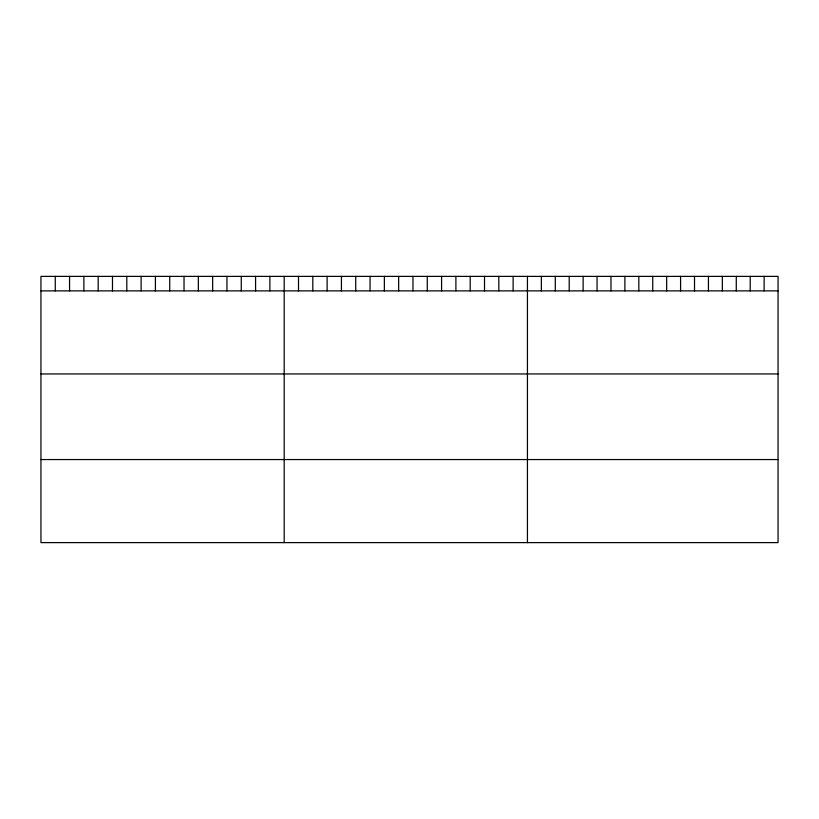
<?xml version="1.0" encoding="UTF-8"?>
<svg xmlns="http://www.w3.org/2000/svg" width="819" height="819" viewBox="0 0 819 819"><rect width="100%" height="100%" fill="white"/><g stroke="black" fill="none" stroke-linecap="round" stroke-linejoin="round"><path stroke-width="1.23" d="M778.05 290.878L778.05 542.618L40.95 542.618L40.95 276.382L778.05 276.382L778.05 290.878L40.95 290.878M40.95 373.955L778.05 373.955M40.95 459.551L778.05 459.551M764.127 276.382L764.127 290.878M750.204 276.382L750.204 290.878M736.281 276.382L736.281 290.878M722.358 276.382L722.358 290.878M708.435 276.382L708.435 290.878M694.512 276.382L694.512 290.878M680.589 276.382L680.589 290.878M666.666 276.382L666.666 290.878M652.743 276.382L652.743 290.878M638.82 276.382L638.82 290.878M624.897 276.382L624.897 290.878M610.974 276.382L610.974 290.878M597.051 276.382L597.051 290.878M583.128 276.382L583.128 290.878M569.205 276.382L569.205 290.878M555.282 276.382L555.282 290.878M541.359 276.382L541.359 290.878M527.436 276.382L527.436 542.618M513.124 276.382L513.124 290.878M498.822 276.382L498.822 290.878M484.51 276.382L484.51 290.878M470.198 276.382L470.198 290.878M455.896 276.382L455.896 290.878M441.584 276.382L441.584 290.878M427.272 276.382L427.272 290.878M412.971 276.382L412.971 290.878M398.658 276.382L398.658 290.878M384.357 276.382L384.357 290.878M370.045 276.382L370.045 290.878M355.733 276.382L355.733 290.878M341.431 276.382L341.431 290.878M327.119 276.382L327.119 290.878M312.807 276.382L312.807 290.878M298.505 276.382L298.505 290.878M284.193 276.382L284.193 542.618M269.881 276.382L269.881 290.878M255.579 276.382L255.579 290.878M241.267 276.382L241.267 290.878M226.955 276.382L226.955 290.878M212.653 276.382L212.653 290.878M198.341 276.382L198.341 290.878M184.029 276.382L184.029 290.878M169.728 276.382L169.728 290.878M155.415 276.382L155.415 290.878M141.114 276.382L141.114 290.878M126.802 276.382L126.802 290.878M112.49 276.382L112.49 290.878M98.188 276.382L98.188 290.878M83.876 276.382L83.876 290.878M69.564 276.382L69.564 290.878M55.262 276.382L55.262 290.878"/></g></svg>
